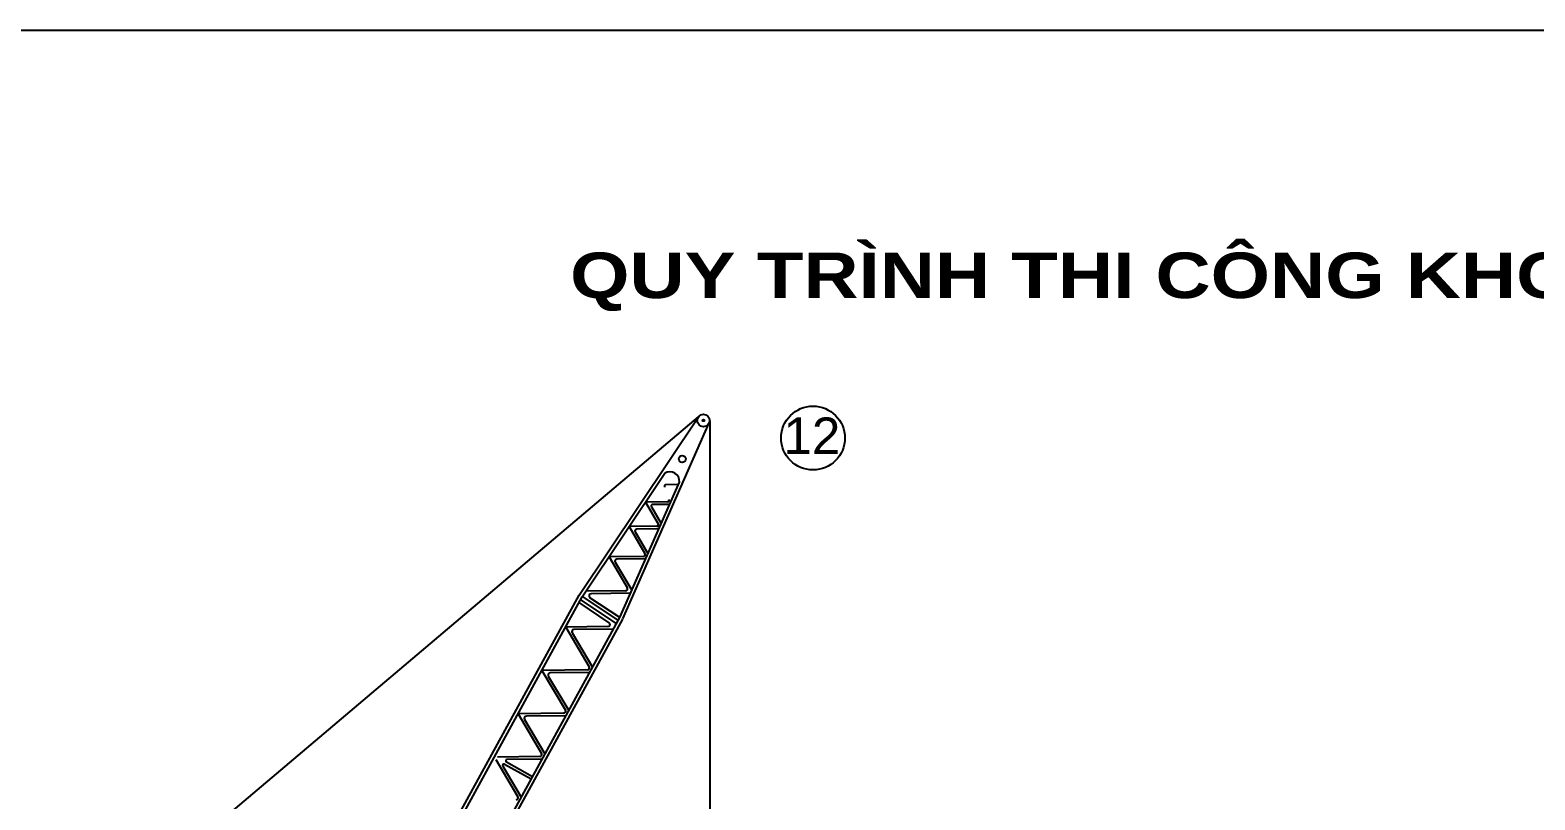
# Model space of a CAD drawing. Header units: millimetres. Extents: x -346728 to 1320345, y -537202 to -385966.
# Drawn here: x 867095 to 900129, y -422380 to -405471 of the extents above; entities that cross this region are included whole.
import ezdxf

# ---------------------------------------------------------------- set-up
doc = ezdxf.new("R2010")
doc.units = ezdxf.units.MM
doc.header["$LTSCALE"] = 100
for name, color, linetype in [('2', 2, 'Continuous'), ('9', 9, 'Continuous'), ('DUONG-BAO', 2, 'Continuous')]:
    doc.layers.add(name, color=color, linetype=linetype)
doc.layers.add('CHU', color=8, linetype='Continuous', lineweight=25)
doc.styles.add('T1', font='VHARIAL.TTF')
doc.styles.add('tieu de', font='VHARIALB.TTF', dxfattribs={"width": 1.2})

# ---------------------------------------------------------------- blocks, each defined once
blk = doc.blocks.new('LVL-KHUNGTEN')
blk.add_lwpolyline([(61073, 41093), (119124, 41093), (119124, 62), (61073, 62)], close=True)
at = {"layer": 'DEFPOINTS'}
blk.add_line((61073, 41093), (119124, 41093), dxfattribs=at)

msp = doc.modelspace()

# ---------------------------------------------------------------- linework, layer by layer
at = {"layer": '9'}
msp.add_line((882024.9, -426713.9, -881.1), (882024.9, -414055.6, -881.1), dxfattribs=at)
msp.add_circle((884281.7, -414432.3, -881.1), 700.9, dxfattribs=at)
at = {"layer": 'DUONG-BAO', "color": 3}
msp.add_line((870792.1, -423251.7, -881.1), (881765.7, -413963.8, -881.1), dxfattribs=at)
at = {"layer": 'DUONG-BAO'}
for p, q in [((879150.5, -417880.3, -881.1), (881765.7, -413963.8, -881.1)), ((880108.1, -418405.2, -881.1), (882003.4, -414094.1, -881.1)), ((875072.2, -425319.1, -881.1), (879147.1, -417885.9, -881.1)), ((876030.2, -425844.3, -881.1), (880105.2, -418411.1, -881.1))]:
    msp.add_line(p, q, dxfattribs=at)
at = {"layer": 'DUONG-BAO', "color": 7}
for p, q in [((879213.2, -417922.2, -881.1), (881026.7, -415206.2, -881.1)), ((880039.1, -418374.9, -881.1), (881347.8, -415398, -881.1)), ((875138.3, -425355.3, -881.1), (879213.2, -417922.2, -881.1)), ((879804.3, -418487.1, -881.1), (879144.9, -418046.8, -881.1)), ((879967.5, -418505.5, -881.1), (879186.7, -417984.1, -881.1)), ((880007.3, -418433, -881.1), (879222.2, -417908.7, -881.1)), ((880039.1, -418374.9, -881.1), (879385.2, -417938.3, -881.1)), ((875964.2, -425808, -881.1), (880039.1, -418374.9, -881.1)), ((879931.1, -418571.8, -881.1), (879930.8, -418571.6, -881.1)), ((877507.4, -421597.9, -881.1), (878095.5, -421920.3, -881.1)), ((877550.3, -421546.2, -881.1), (878127.2, -421862.5, -881.1))]:
    msp.add_line(p, q, dxfattribs=at)
at = {"layer": 'DUONG-BAO', "color": 7, "elevation": -881.1}
for points in [[(881322.9, -415454.9), (881051.9, -415458.1)], [(881090.6, -415833.4), (880604.1, -415839.2), (880885, -416312.7)], [(881131.8, -415889.5), (880761.3, -415893.9)], [(880732.6, -415945.1), (880947.8, -416307.9)], [(880853, -416369.6), (880243.3, -416376.8), (880593.1, -416966.5)], [(880379.3, -416495.3), (880658.5, -416966)], [(880896.1, -416425.6), (880415.2, -416431.3)], [(880921, -416368.8), (880918.3, -416368.8)], [(880918.3, -416368.8), (880919.9, -416371.5)], [(880557.1, -417030.5), (879804.1, -417039.4), (880205.2, -417715.5)], [(879940.1, -417157.9), (880304.3, -417771.7)], [(880605.5, -417086.5), (879976.1, -417093.9)], [(880165.3, -417786.6), (879296.8, -417796.9)], [(880273.4, -417841.9), (879410.8, -417852.1)], [(879778.7, -418573.4), (878852.3, -418584.4), (879367.8, -419453.3)], [(878992.5, -418709.9), (879441, -419465.9)], [(879900.1, -418628.5), (879032.4, -418638.7)], [(879931.3, -418571.6), (879930.8, -418571.6)], [(879327.9, -419524.4), (878330.5, -419536.2), (878846, -420405.2)], [(878470.7, -419661.7), (878919.2, -420417.7)], [(879378.3, -419580.3), (878510.6, -419590.6)], [(878806.1, -420476.3), (877808.7, -420488.1), (878324.2, -421357)], [(877948.9, -420613.6), (878397.4, -421369.6)], [(878856.4, -420532.2), (877988.8, -420542.5)], [(877319.5, -421494.9), (877802.4, -422308.9)], [(878284.2, -421428.1), (877354.9, -421439.1)], [(878334.6, -421484.1), (877563.5, -421493.2)], [(877469.6, -421637.1), (877875.5, -422321.5)]]:
    msp.add_lwpolyline(points, dxfattribs=at)
at = {"layer": 'DUONG-BAO'}
for radius in [136.8, 18.1]:
    msp.add_circle((881875.9, -414045.5, -881.1), radius, dxfattribs=at)
at = {"layer": 'DUONG-BAO', "color": 7}
msp.add_circle((881412.6, -414891.6, -881.1), 75.1, dxfattribs=at)
for centre, radius, start, end in [((881141.7, -415378.4, -881.1), 207.1, 354.55402, 123.75725), ((881052.3, -415492, -881.1), 33.9, 90.67892, 210.67892), ((880761.7, -415927.8, -881.1), 33.9, 90.67892, 210.67892), ((881090.2, -415799.5, -881.1), 33.9, 270.67892, 30.67892), ((880415.7, -416473.7, -881.1), 42.4, 90.67892, 210.67892), ((880852.6, -416331.9, -881.1), 37.7, 270.67892, 30.67892), ((880556.6, -416988.1, -881.1), 42.4, 270.67892, 30.67892), ((879411.4, -417899.2, -881.1), 47.1, 90.67892, 236.26793), ((880164.7, -417739.5, -881.1), 47.1, 270.67892, 30.67892), ((879778.2, -418526.3, -881.1), 47.1, 270.67892, 56.26793), ((879033, -418685.8, -881.1), 47.1, 90.67892, 210.67892), ((879327.3, -419477.3, -881.1), 47.1, 270.67892, 30.67892), ((878511.2, -419637.7, -881.1), 47.1, 90.67892, 210.67892), ((878805.5, -420429.2, -881.1), 47.1, 270.67892, 30.67892), ((877989.4, -420589.6, -881.1), 47.1, 90.67892, 210.67892), ((877565.9, -421522, -881.1), 28.9, 94.78019, 237.16667), ((878283.7, -421381, -881.1), 47.1, 270.67892, 30.67892), ((877493.9, -421622.7, -881.1), 28.3, 61.26793, 209.98371), ((877761.9, -422332.9, -881.1), 47.1, 270.67892, 30.67892)]:
    msp.add_arc(centre, radius, start, end, dxfattribs=at)
at = {"layer": 'DUONG-BAO'}
msp.add_arc((879976.6, -417136.3, -881.1), 42.4, 90.67892, 210.67892, dxfattribs=at)

# ---------------------------------------------------------------- block references
at = {"xscale": 1.216631744493498, "yscale": 1.216631744493498, "zscale": 1.216631744493498}
msp.add_blockref('LVL-KHUNGTEN', (788741.7, -455466, -881.1), dxfattribs=at)

# ---------------------------------------------------------------- texts
at = {"layer": '2', "style": 'tieu de', "width": 1.2}
msp.add_text('Quy tr×nh thi c«ng khoan nhåi', height=1000.118, dxfattribs=at).set_placement((878948.3, -411357.8, -881.1))
at = {"layer": 'CHU', "style": 'T1'}
msp.add_text('12', height=802.77, dxfattribs=at).set_placement((883634.2, -414782.7, -881.1))

doc.saveas('drawing.dxf')
